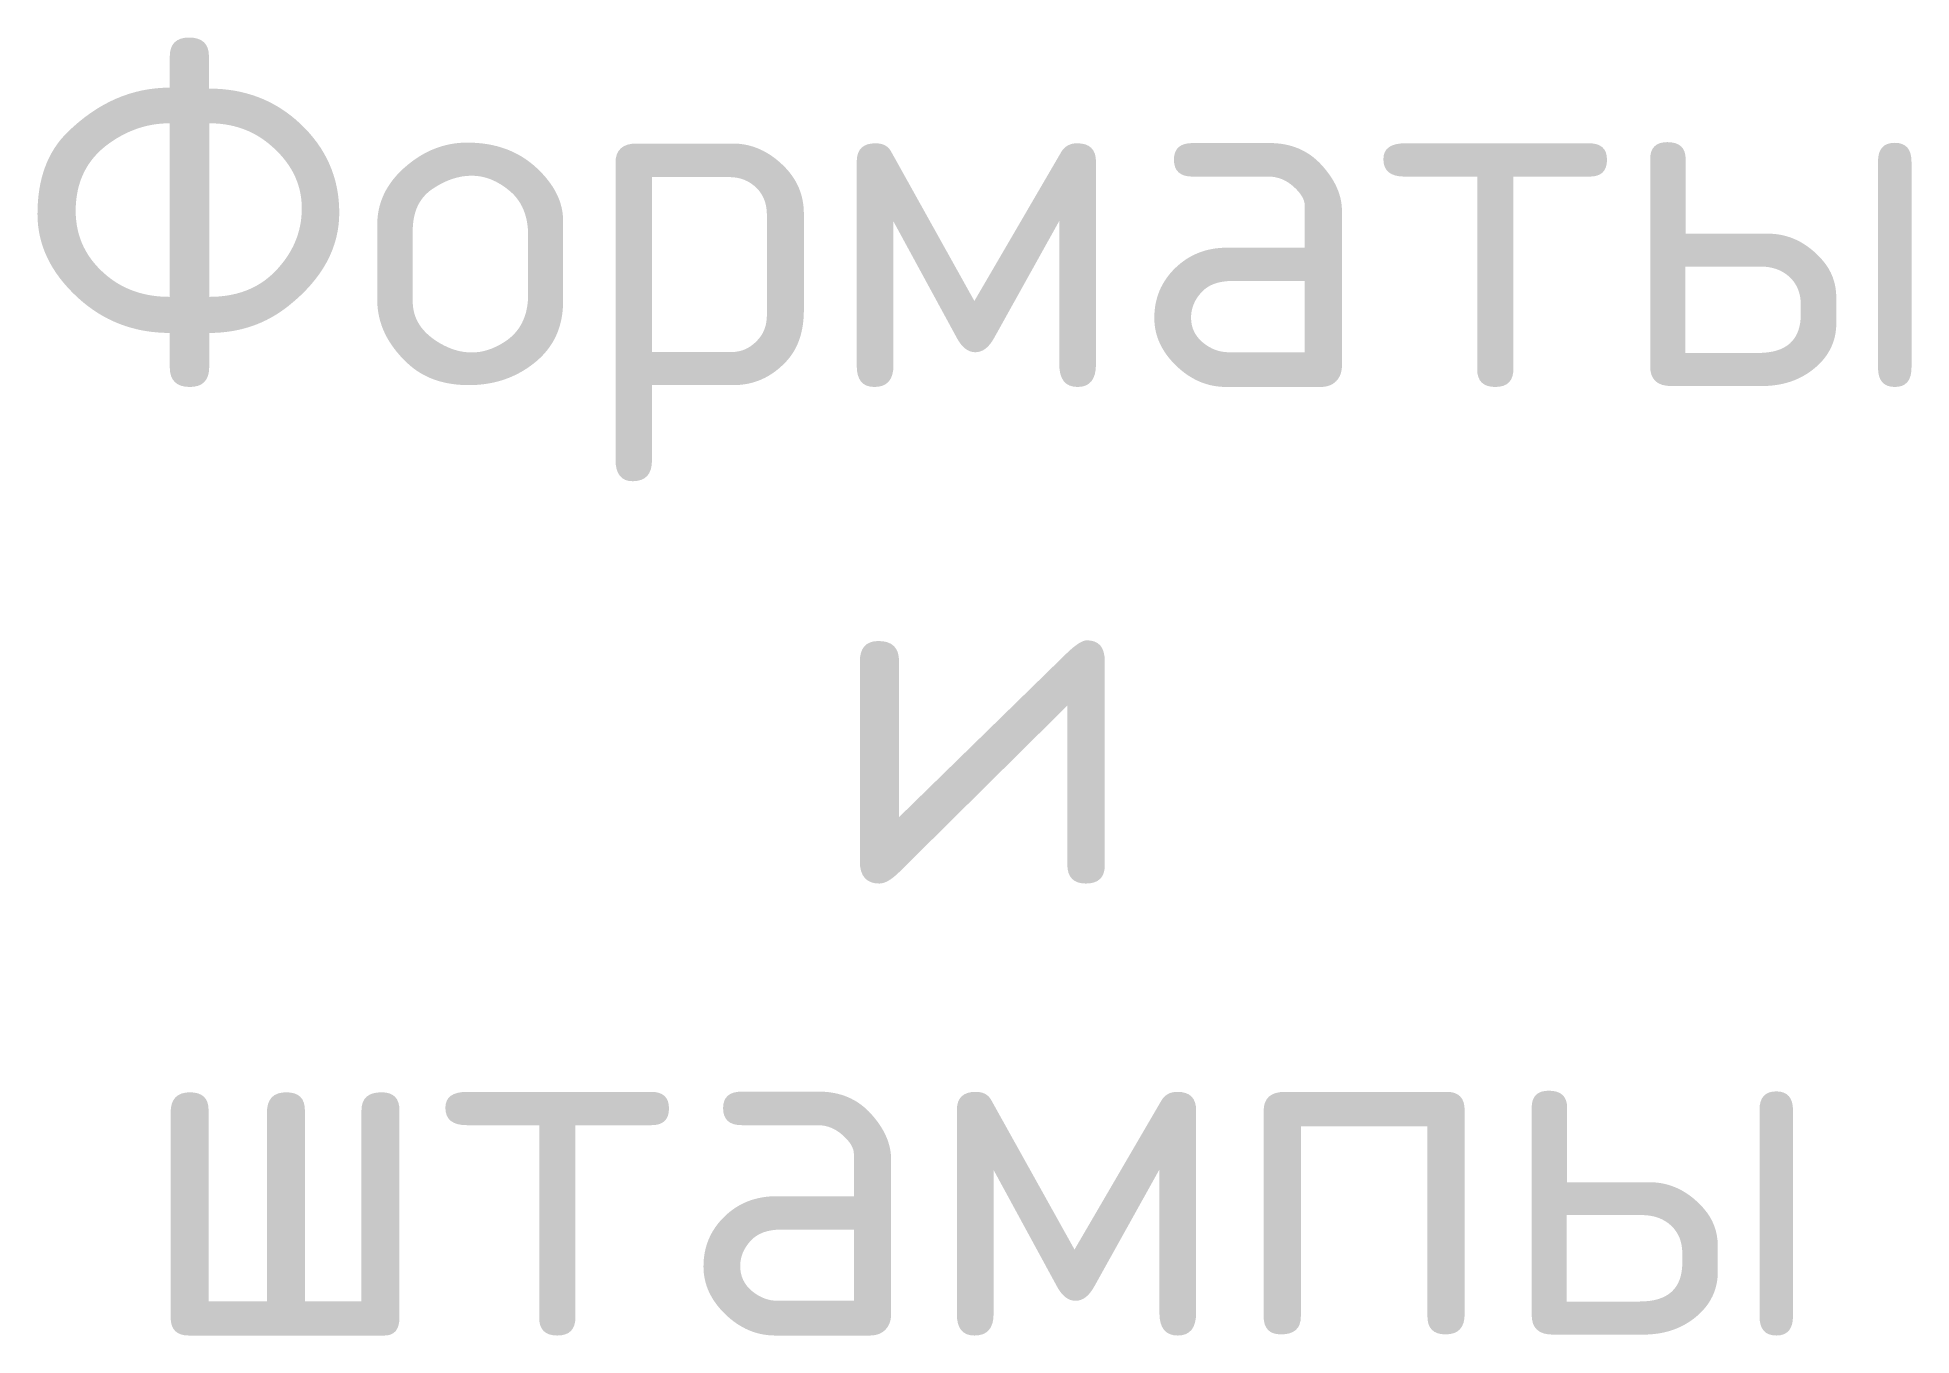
# Model space of a CAD drawing. Header units: millimetres. Extents: x 274 to 544, y 248 to 435.
import ezdxf
from ezdxf.enums import TextEntityAlignment as Align

# ---------------------------------------------------------------- set-up
doc = ezdxf.new("R2010")
doc.units = ezdxf.units.MM
doc.layers.add('FORMAT', color=7, linetype='Continuous')
doc.styles.add('ISOSPEUR', font='isocpeur.ttf')

msp = doc.modelspace()

# ---------------------------------------------------------------- texts
at = {"layer": 'FORMAT', "ltscale": 100, "style": 'ISOSPEUR'}
for s, p in [('Форматы', (410.46, 403.3)), ('и', (410.46, 338.3)), ('штампы', (410.46, 273.3))]:
    msp.add_text(s, height=50, dxfattribs=at).set_placement(p, align=Align.MIDDLE)

doc.saveas('drawing.dxf')
